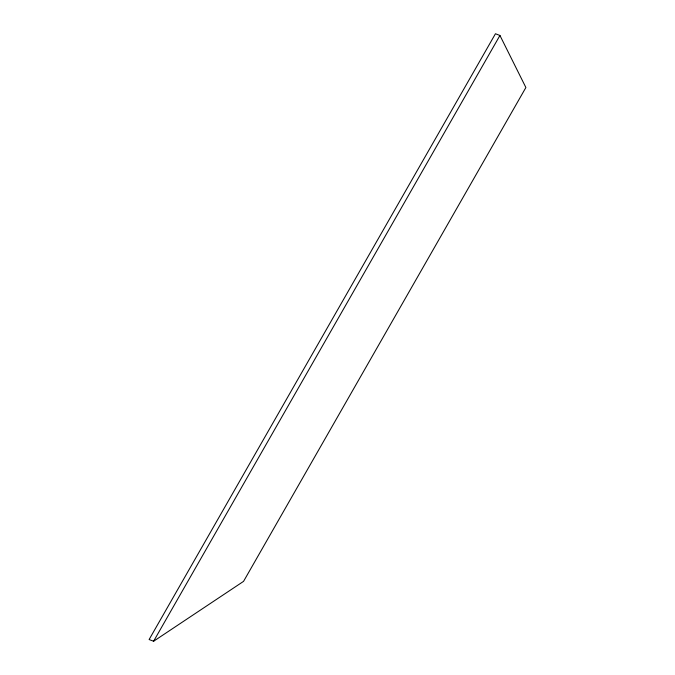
<?xml version="1.0" encoding="UTF-8"?>
<svg xmlns="http://www.w3.org/2000/svg" width="675" height="675" viewBox="0 0 675 675"><rect width="100%" height="100%" fill="white"/><g stroke="black" fill="none" stroke-linecap="round" stroke-linejoin="round"><path stroke-width="1.01" d="M153.605 641.25L499.939 35.463L495.45 33.75L149.116 639.537L153.605 641.25L243.548 581.369L525.884 87.522L499.939 35.463"/></g></svg>
